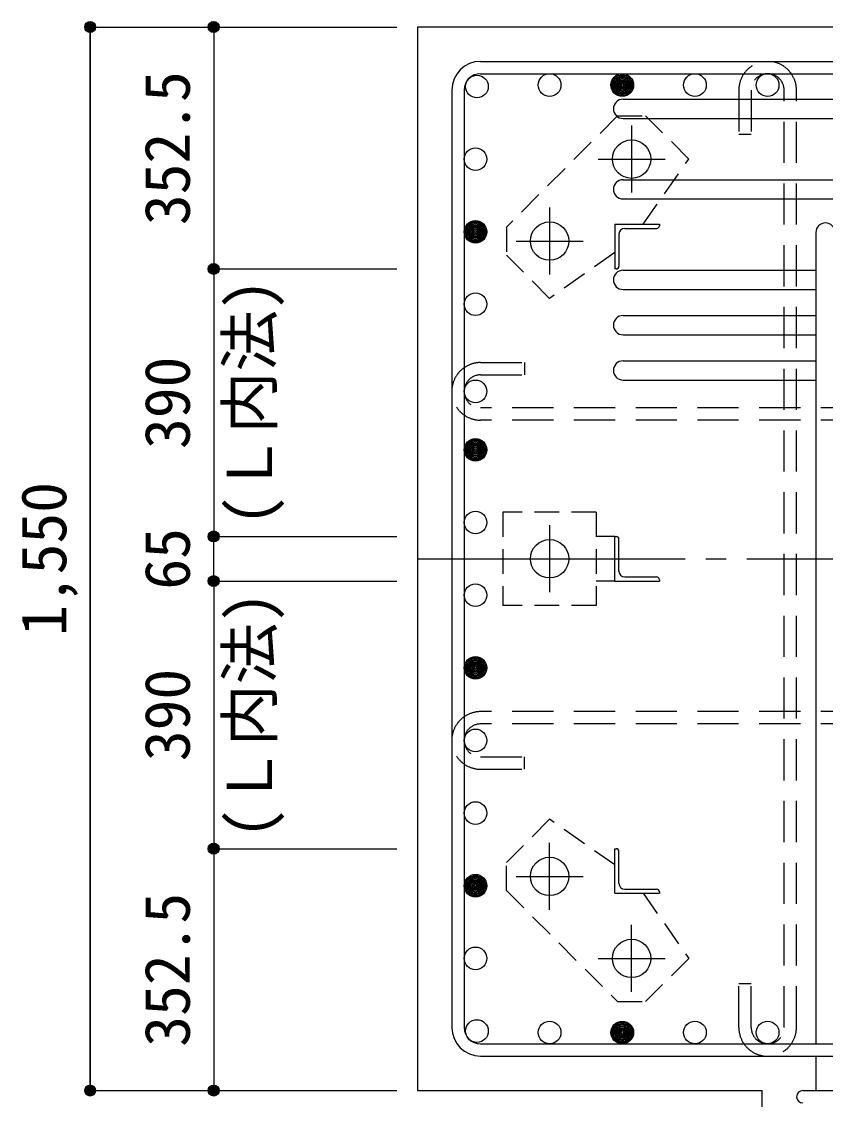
# Model space of a CAD drawing. Units: millimetres at full size, sheet at 1:30. Extents: x -5973 to 5954, y -4195 to 4201.
# Drawn here: x -800 to 372, y 1668 to 3239 of the extents above; entities that cross this region are included whole.
import ezdxf
from ezdxf.enums import TextEntityAlignment as Align

# ---------------------------------------------------------------- set-up
doc = ezdxf.new("R2010")
doc.units = ezdxf.units.MM
doc.header["$LTSCALE"] = 30
doc.header["$PDMODE"] = 32
doc.header["$PDSIZE"] = 15
for name, pattern in [('CHAIN1', [8, 5, -1, 1, -1]), ('DASHED1', [1.8, 1.2, -0.6]), ('DASHED2', [3, 2, -1])]:
    doc.linetypes.add(name, pattern=pattern)
for name, color, linetype in [('0-1_躯体線', 2, 'Continuous'), ('0-2_アンカーボルト', 4, 'CHAIN1'), ('0-3_立上り筋', 4, 'Continuous'), ('0-4_フープ筋', 7, 'Continuous'), ('0-5_基礎梁筋', 7, 'Continuous'), ('0-6_スタラップ筋', 7, 'Continuous'), ('0-7_文字', 4, 'Continuous'), ('0-9_プレート', 4, 'DASHED1'), ('0-A_アングル', 4, 'Continuous'), ('0-C', 7, 'DASHED2'), ('0-D_寸法', 4, 'Continuous')]:
    doc.layers.add(name, color=color, linetype=linetype)
doc.styles.add('ＭＳ ゴシック', font='')
doc.styles.get('ＭＳ ゴシック').set_extended_font_data('MS Gothic')

msp = doc.modelspace()

# ---------------------------------------------------------------- linework, layer by layer
at = {"layer": '0-1_躯体線'}
for p, q in [((-222.56, 3231.03), (-222.56, 1681.03)), ((1727.44, 3231.03), (-222.56, 3231.03)), ((-222.56, 1681.03), (279.94, 1681.03)), ((279.94, 1281.03), (279.94, 1681.03))]:
    msp.add_line(p, q, dxfattribs=at)
at = {"layer": '0-2_アンカーボルト'}
for p, q in [((89.44, 3087.33), (89.44, 2989.83)), ((40.74, 3038.53), (138.24, 3038.53)), ((-30.06, 2967.83), (-30.06, 2870.33)), ((-78.76, 2919.03), (18.74, 2919.03)), ((-30.06, 2504.83), (-30.06, 2407.33)), ((-78.76, 2456.03), (18.74, 2456.03)), ((-30.06, 1944.33), (-30.06, 2041.83)), ((-78.86, 1993.03), (18.64, 1993.03)), ((89.44, 1824.83), (89.44, 1922.33)), ((40.64, 1873.53), (138.14, 1873.53))]:
    msp.add_line(p, q, dxfattribs=at)
at = {"layer": '0-2_アンカーボルト', "color": 3, "linetype": 'Continuous'}
for centre in [(89.44, 3038.53), (-30.06, 2919.03), (-30.06, 2456.03), (-30.06, 1993.03), (89.44, 1873.53)]:
    msp.add_circle(centre, 28, dxfattribs=at)
at = {"layer": '0-3_立上り筋', "color": 3}
for centre in [(-135.87, 3144.33), (-29.97, 3146.53), (75.92, 3146.53), (181.81, 3146.53), (287.7, 3146.53), (-138.06, 3038.44), (-138.06, 2932.55), (-138.06, 2827.03), (-138.06, 2700.03), (-138.06, 2614.87), (-138.06, 2508.98), (-138.06, 2403.08), (-138.06, 2297.19), (-138.06, 2191.3), (-138.06, 2085.41), (-138.06, 1979.51), (-138.06, 1873.62), (-135.87, 1767.73), (-29.97, 1765.53), (75.92, 1765.53), (181.81, 1765.53), (287.7, 1765.53)]:
    msp.add_circle(centre, 16.5, dxfattribs=at)
at = {"layer": '0-3_立上り筋'}
for centre, radius in [((75.92, 3146.53), 14.85), ((75.92, 3146.53), 13.2), ((75.92, 3146.53), 11.55), ((75.92, 3146.53), 9.9), ((75.92, 3146.53), 8.25), ((75.92, 3146.53), 6.6), ((75.92, 3146.53), 4.95), ((75.92, 3146.53), 3.3), ((75.92, 3146.53), 1.65), ((-138.06, 2932.55), 14.85), ((-138.06, 2932.55), 13.2), ((-138.06, 2932.55), 11.55), ((-138.06, 2932.55), 9.9), ((-138.06, 2932.55), 8.25), ((-138.06, 2932.55), 6.6), ((-138.06, 2932.55), 4.95), ((-138.06, 2932.55), 3.3), ((-138.06, 2932.55), 1.65), ((-138.06, 2614.87), 14.85), ((-138.06, 2614.87), 13.2), ((-138.06, 2614.87), 11.55), ((-138.06, 2614.87), 9.9), ((-138.06, 2614.87), 8.25), ((-138.06, 2614.87), 6.6), ((-138.06, 2614.87), 4.95), ((-138.06, 2614.87), 3.3), ((-138.06, 2614.87), 1.65), ((-138.06, 2297.19), 14.85), ((-138.06, 2297.19), 13.2), ((-138.06, 2297.19), 11.55), ((-138.06, 2297.19), 9.9), ((-138.06, 2297.19), 8.25), ((-138.06, 2297.19), 6.6), ((-138.06, 2297.19), 4.95), ((-138.06, 2297.19), 3.3), ((-138.06, 2297.19), 1.65), ((-138.06, 1979.51), 14.85), ((-138.06, 1979.51), 13.2), ((-138.06, 1979.51), 11.55), ((-138.06, 1979.51), 9.9), ((-138.06, 1979.51), 8.25), ((-138.06, 1979.51), 6.6), ((-138.06, 1979.51), 4.95), ((-138.06, 1979.51), 3.3), ((-138.06, 1979.51), 1.65), ((75.92, 1765.53), 14.85), ((75.92, 1765.53), 13.2), ((75.92, 1765.53), 11.55), ((75.92, 1765.53), 9.9), ((75.92, 1765.53), 8.25), ((75.92, 1765.53), 6.6), ((75.92, 1765.53), 4.95), ((75.92, 1765.53), 3.3), ((75.92, 1765.53), 1.65)]:
    msp.add_circle(centre, radius, dxfattribs=at)
at = {"layer": '0-4_フープ筋'}
for p, q in [((-130.56, 3181.03), (1235.44, 3181.03)), ((-130.56, 3163.03), (1235.44, 3163.03)), ((-172.56, 3139.03), (-172.56, 1773.03)), ((-154.56, 3139.03), (-154.56, 1773.03)), ((-130.56, 1749.03), (1235.44, 1749.03)), ((-130.56, 1731.03), (1235.44, 1731.03))]:
    msp.add_line(p, q, dxfattribs=at)
for centre, radius, start, end in [((-130.56, 3139.03), 42, 90, 180), ((-130.56, 3139.03), 24, 90, 180), ((-130.56, 1773.03), 42, 180, 270), ((-130.56, 1773.03), 24, 180, 270)]:
    msp.add_arc(centre, radius, start, end, dxfattribs=at)
at = {"layer": '0-5_基礎梁筋'}
for p, q in [((76.94, 3125.83), (1259.44, 3125.83)), ((76.94, 3097.83), (1259.44, 3097.83)), ((76.94, 3008.53), (1259.44, 3008.53)), ((76.94, 2980.53), (1259.44, 2980.53)), ((357.94, 2931.53), (357.94, 1749.03)), ((76.94, 2876.53), (357.94, 2876.53)), ((76.94, 2848.53), (357.94, 2848.53)), ((76.94, 2810.53), (357.94, 2810.53)), ((76.94, 2782.53), (357.94, 2782.53)), ((76.94, 2744.53), (357.94, 2744.53)), ((76.94, 2716.53), (357.94, 2716.53)), ((357.94, 1731.03), (357.94, 1681.03))]:
    msp.add_line(p, q, dxfattribs=at)
for centre, start, end in [((76.94, 3111.83), 90, 270), ((76.94, 2994.53), 90, 270), ((371.94, 2931.53), 0, 180), ((76.94, 2862.53), 90, 270), ((76.94, 2796.53), 90, 270), ((76.94, 2730.53), 90, 270)]:
    msp.add_arc(centre, 14, start, end, dxfattribs=at)
at = {"layer": '0-6_スタラップ筋'}
msp.add_line((338.94, 1681.03), (765.94, 1681.03), dxfattribs=at)
msp.add_arc((338.94, 1672.03), 9, 90, 270, dxfattribs=at)
at = {"layer": '0-9_プレート'}
for p, q in [((68.93, 3101.46), (-93, 2939.53)), ((68.93, 3101.46), (109.94, 3101.46)), ((-93, 2939.53), (-93, 2898.52)), ((-30.06, 2835.59), (-93, 2898.52)), ((64.94, 2902.31), (-30.06, 2835.59)), ((-98.06, 2524.03), (-98.06, 2388.03)), ((37.94, 2524.03), (-98.06, 2524.03)), ((64.94, 2488.53), (37.94, 2488.53)), ((64.94, 2423.53), (37.94, 2423.53)), ((-93, 1972.53), (-93, 2013.54)), ((-93, 1972.53), (68.93, 1810.6)), ((106.16, 1968.53), (172.88, 1873.53)), ((172.88, 1873.53), (109.94, 1810.6)), ((68.93, 1810.6), (109.94, 1810.6))]:
    msp.add_line(p, q, dxfattribs=at)
for points in [[(106.16, 2943.53), (172.88, 3038.53), (109.94, 3101.46)], [(37.94, 2524.03), (37.94, 2388.03), (-98.06, 2388.03)], [(64.94, 2009.76), (-30.06, 2076.47), (-93, 2013.54)]]:
    msp.add_lwpolyline(points, dxfattribs=at)
at = {"layer": '0-A_アングル'}
for p, q in [((64.94, 2943.53), (129.94, 2943.53)), ((64.94, 2943.53), (64.94, 2878.53)), ((129.94, 2943.53), (129.94, 2941.53)), ((70.94, 2929.03), (70.94, 2882.53)), ((79.44, 2937.53), (125.94, 2937.53)), ((66.94, 2878.53), (64.94, 2878.53)), ((64.94, 2488.53), (66.94, 2488.53)), ((64.94, 2423.53), (64.94, 2488.53)), ((70.94, 2438.03), (70.94, 2484.53)), ((64.94, 2423.53), (129.94, 2423.53)), ((79.44, 2429.53), (125.94, 2429.53)), ((129.94, 2425.53), (129.94, 2423.53)), ((64.94, 2033.53), (66.94, 2033.53)), ((64.94, 1968.53), (64.94, 2033.53)), ((70.94, 1983.03), (70.94, 2029.53)), ((64.94, 1968.53), (129.94, 1968.53)), ((79.44, 1974.53), (125.94, 1974.53)), ((129.94, 1970.53), (129.94, 1968.53))]:
    msp.add_line(p, q, dxfattribs=at)
for centre, radius, start, end in [((125.94, 2941.53), 4, 270, 0), ((79.44, 2929.03), 8.5, 90, 180), ((66.94, 2882.53), 4, 270, 0), ((66.94, 2484.53), 4, 0, 90), ((79.44, 2438.03), 8.5, 180, 270), ((125.94, 2425.53), 4, 0, 90), ((66.94, 2029.53), 4, 0, 90), ((79.44, 1983.03), 8.5, 180, 270), ((125.94, 1970.53), 4, 0, 90)]:
    msp.add_arc(centre, radius, start, end, dxfattribs=at)
at = {"layer": '0-C'}
for p, q in [((245.7, 3139.03), (245.7, 3075.03)), ((263.7, 3139.03), (263.7, 3075.03)), ((311.7, 1773.03), (311.7, 3139.03)), ((329.7, 1773.03), (329.7, 3139.03)), ((245.7, 3075.03), (263.7, 3075.03)), ((-130.56, 2742.03), (-66.56, 2742.03)), ((-66.56, 2742.03), (-66.56, 2724.03)), ((-130.56, 2724.03), (-66.56, 2724.03)), ((1235.44, 2676.03), (-130.56, 2676.03)), ((1235.44, 2658.03), (-130.56, 2658.03)), ((1235.44, 2233.3), (-130.56, 2233.3)), ((1235.44, 2215.3), (-130.56, 2215.3)), ((-130.56, 2167.3), (-66.56, 2167.3)), ((-66.56, 2149.3), (-66.56, 2167.3)), ((-130.56, 2149.3), (-66.56, 2149.3)), ((263.7, 1773.03), (263.7, 1837.03))]:
    msp.add_line(p, q, dxfattribs=at)
msp.add_lwpolyline([(245.7, 1773.03), (245.7, 1837.03), (263.7, 1837.03)], dxfattribs=at)
for centre, radius, start, end in [((287.7, 3139.03), 42, 0, 180), ((287.7, 3139.03), 24, 0, 180), ((-130.56, 2700.03), 42, 90, 270), ((-130.56, 2700.03), 24, 90, 270), ((-130.56, 2191.3), 42, 90, 270), ((-130.56, 2191.3), 24, 90, 270), ((287.7, 1773.03), 42, 180, 0), ((287.7, 1773.03), 24, 180, 0)]:
    msp.add_arc(centre, radius, start, end, dxfattribs=at)
at = {"layer": '0-D_寸法'}
for p, q in [((-699.6, 3231.03), (-519.6, 3231.03)), ((-699.6, 3231.03), (-519.6, 3231.03)), ((-699.6, 3231.03), (-699.6, 1681.03)), ((-699.6, 1681.03), (-699.6, 3231.03)), ((-519.6, 3231.03), (-252.56, 3231.03)), ((-519.6, 3231.03), (-519.6, 2878.53)), ((-519.6, 3231.03), (-252.56, 3231.03)), ((-519.6, 2878.53), (-252.56, 2878.53)), ((-519.6, 2423.53), (-519.6, 2488.53)), ((-519.6, 2488.53), (-252.56, 2488.53)), ((-519.6, 2423.53), (-252.56, 2423.53)), ((-519.6, 2423.53), (-519.6, 2033.53)), ((-519.6, 2423.53), (-252.56, 2423.53)), ((-519.6, 2033.53), (-252.56, 2033.53)), ((-699.6, 1681.03), (-519.6, 1681.03))]:
    msp.add_line(p, q, dxfattribs=at)
at = {"layer": '0-D_寸法', "linetype": 'CHAIN1'}
msp.add_line((-222.56, 2456.03), (1327.44, 2456.03), dxfattribs=at)
at = {"layer": '0-D_寸法'}
for points in [[(-519.6, 2878.53), (-519.6, 2488.53), (-252.56, 2488.53)], [(-519.6, 2033.53), (-519.6, 1681.03), (-252.56, 1681.03)]]:
    msp.add_lwpolyline(points, dxfattribs=at)
for centre, radius in [((-699.6, 3231.03), 8), ((-699.6, 3231.03), 7.2), ((-699.6, 3231.03), 6.4), ((-699.6, 3231.03), 5.6), ((-519.6, 3231.03), 8), ((-519.6, 3231.03), 7.2), ((-519.6, 3231.03), 6.4), ((-519.6, 3231.03), 5.6), ((-699.6, 3231.03), 4.8), ((-699.6, 3231.03), 4), ((-699.6, 3231.03), 3.2), ((-699.6, 3231.03), 2.4), ((-699.6, 3231.03), 1.6), ((-699.6, 3231.03), 0.8), ((-519.6, 3231.03), 4.8), ((-519.6, 3231.03), 4), ((-519.6, 3231.03), 3.2), ((-519.6, 3231.03), 2.4), ((-519.6, 3231.03), 1.6), ((-519.6, 3231.03), 0.8), ((-519.6, 2878.53), 8), ((-519.6, 2878.53), 7.2), ((-519.6, 2878.53), 6.4), ((-519.6, 2878.53), 5.6), ((-519.6, 2878.53), 4.8), ((-519.6, 2878.53), 4), ((-519.6, 2878.53), 3.2), ((-519.6, 2878.53), 2.4), ((-519.6, 2878.53), 1.6), ((-519.6, 2878.53), 0.8), ((-519.6, 2488.53), 8), ((-519.6, 2488.53), 7.2), ((-519.6, 2488.53), 6.4), ((-519.6, 2488.53), 5.6), ((-519.6, 2488.53), 4.8), ((-519.6, 2488.53), 4), ((-519.6, 2488.53), 3.2), ((-519.6, 2488.53), 2.4), ((-519.6, 2488.53), 1.6), ((-519.6, 2488.53), 0.8), ((-519.6, 2423.53), 8), ((-519.6, 2423.53), 7.2), ((-519.6, 2423.53), 6.4), ((-519.6, 2423.53), 5.6), ((-519.6, 2423.53), 4.8), ((-519.6, 2423.53), 4), ((-519.6, 2423.53), 3.2), ((-519.6, 2423.53), 2.4), ((-519.6, 2423.53), 1.6), ((-519.6, 2423.53), 0.8), ((-519.6, 2033.53), 8), ((-519.6, 2033.53), 7.2), ((-519.6, 2033.53), 6.4), ((-519.6, 2033.53), 5.6), ((-519.6, 2033.53), 4.8), ((-519.6, 2033.53), 4), ((-519.6, 2033.53), 3.2), ((-519.6, 2033.53), 2.4), ((-519.6, 2033.53), 1.6), ((-519.6, 2033.53), 0.8), ((-699.6, 1681.03), 8), ((-699.6, 1681.03), 7.2), ((-699.6, 1681.03), 6.4), ((-699.6, 1681.03), 5.6), ((-699.6, 1681.03), 4.8), ((-699.6, 1681.03), 4), ((-699.6, 1681.03), 3.2), ((-699.6, 1681.03), 2.4), ((-699.6, 1681.03), 1.6), ((-699.6, 1681.03), 0.8), ((-519.6, 1681.03), 8), ((-519.6, 1681.03), 7.2), ((-519.6, 1681.03), 6.4), ((-519.6, 1681.03), 5.6), ((-519.6, 1681.03), 4.8), ((-519.6, 1681.03), 4), ((-519.6, 1681.03), 3.2), ((-519.6, 1681.03), 2.4), ((-519.6, 1681.03), 1.6), ((-519.6, 1681.03), 0.8)]:
    msp.add_circle(centre, radius, dxfattribs=at)
at = {"layer": '0-D_寸法', "color": 7}
for p in [(-699.6, 3231.03), (-519.6, 3231.03), (-519.6, 3231.03), (-519.6, 2878.53), (-519.6, 2878.53), (-519.6, 2488.53), (-519.6, 2488.53), (-519.6, 2488.53), (-519.6, 2423.53), (-519.6, 2423.53), (-519.6, 2423.53), (-519.6, 2033.53), (-519.6, 2033.53), (-699.6, 1681.03), (-519.6, 1681.03), (-519.6, 1681.03)]:
    msp.add_point(p, dxfattribs=at)

# ---------------------------------------------------------------- texts
at = {"layer": '0-7_文字', "style": 'ＭＳ ゴシック'}
for p in [(-414.6, 2504.03), (-414.6, 2048.03)]:
    msp.add_text('(Ｌ内法)', height=65.98, rotation=90, dxfattribs=at).set_placement(p, align=Align.BOTTOM_LEFT)
at = {"layer": '0-D_寸法', "style": 'ＭＳ ゴシック'}
for s, p in [('352.5', (-534.6, 2942.28)), ('390', (-534.6, 2616.03)), ('1,550', (-714.6, 2343.53)), ('65', (-534.6, 2411.03)), ('390', (-534.6, 2161.03)), ('352.5', (-534.6, 1744.78))]:
    msp.add_text(s, height=65.98, rotation=90, dxfattribs=at).set_placement(p, align=Align.BOTTOM_LEFT)

doc.saveas('drawing.dxf')
